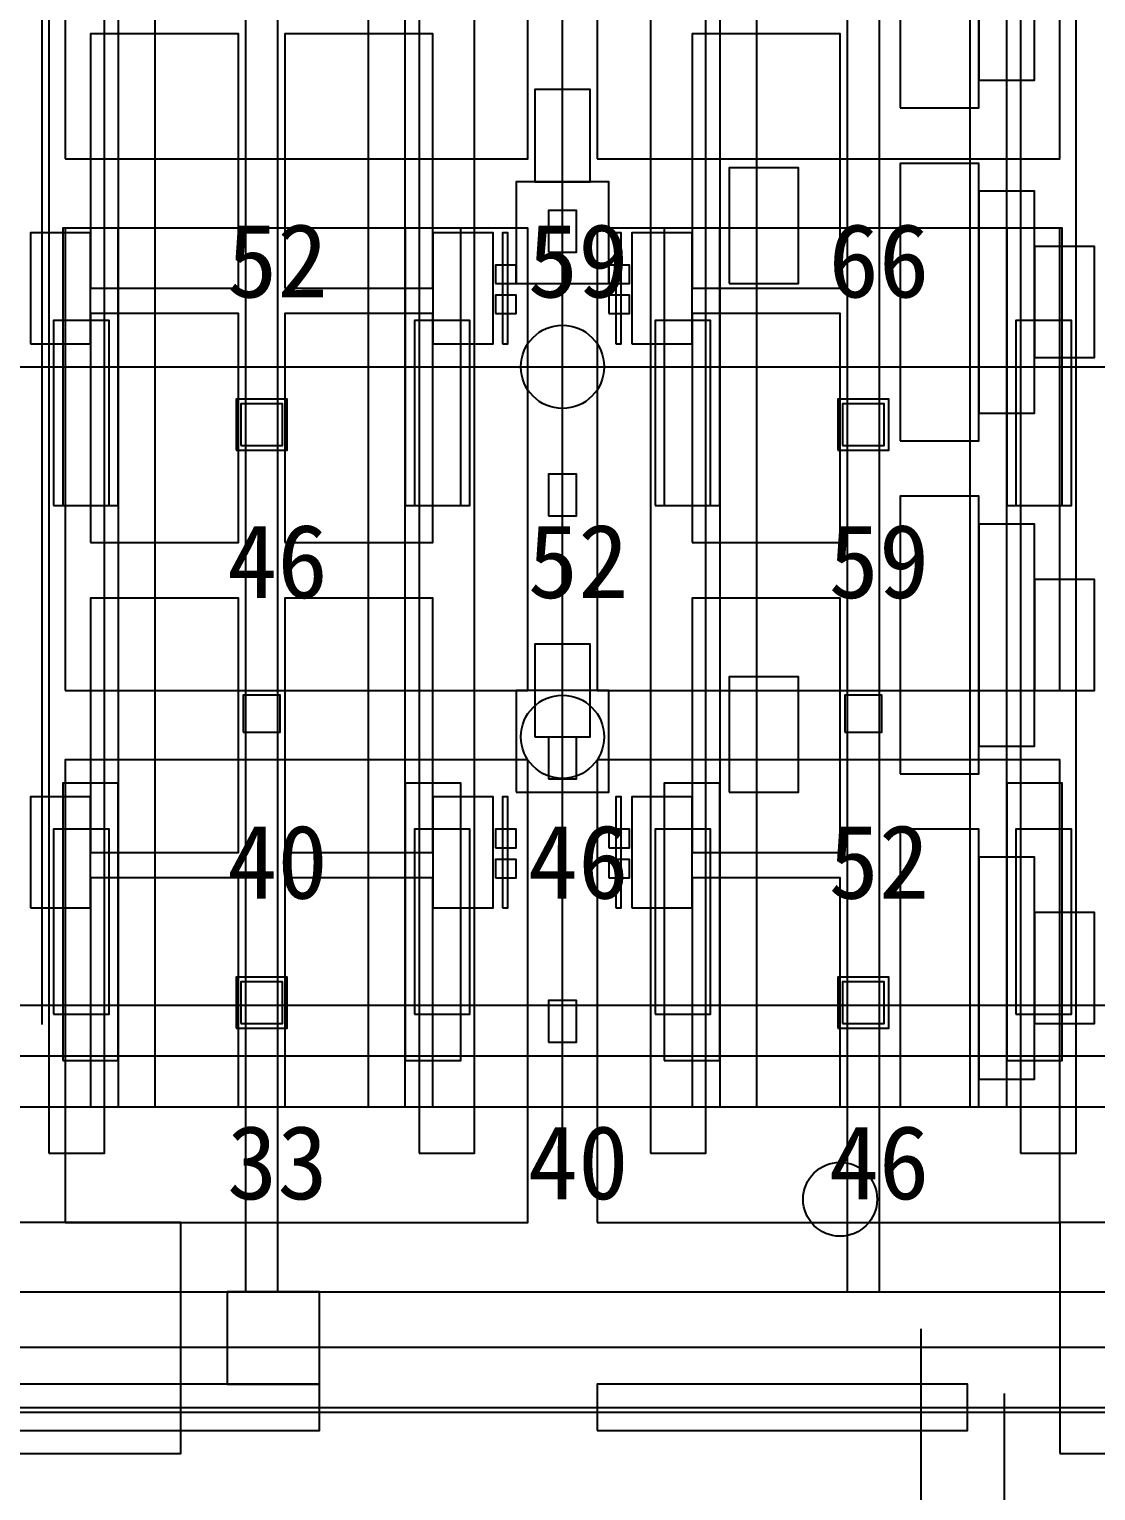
# Model space of a CAD drawing. Header units: metres. Extents: x -1640 to 1560, y -268 to 2338.
# Drawn here: x -142.28 to -119.22, y 1961.7 to 1993.3 of the extents above; entities that cross this region are included whole.
import ezdxf

# ---------------------------------------------------------------- set-up
doc = ezdxf.new("R2010")
doc.units = ezdxf.units.M
for name, color, linetype in [('1F_CHL', 4, 'Continuous'), ('1F_EHS_GAS_DETECTOR', 6, 'Continuous'), ('1F_EHS_SAFETY_SHOWER_EYEWASH_CONCEPT', 3, 'Continuous'), ('1F_PUMP', 2, 'Continuous'), ('1F_SCR', 3, 'Continuous'), ('1F_STRUCT_COLUMN', 8, 'Continuous'), ('1F_ZONE', 3, 'Continuous'), ('2F_CSF_LATERAL_RACK_CONCEPT', 9, 'Continuous'), ('2F_EHS_GAS_DETECTOR', 6, 'Continuous'), ('2F_RFG', 5, 'Continuous'), ('2F_STRUCT_COLUMN', 8, 'Continuous'), ('2F_VMB', 6, 'Continuous'), ('2F_ZONE', 3, 'Continuous'), ('3F_CLEANROOM_OVERHEAD_PIPE_DUCT_CONCEPT', 9, 'Continuous'), ('3F_EHS_EGRESS_DIST_M', 2, 'Continuous'), ('3F_ETCH', 2, 'Continuous'), ('3F_FOUP', 5, 'Continuous'), ('3F_OHT', 9, 'Continuous'), ('3F_OHTV', 1, 'Continuous'), ('3F_PHOTO', 1, 'Continuous'), ('3F_STRUCT_COLUMN', 8, 'Continuous'), ('3F_TBAR', 6, 'Continuous'), ('3F_ZONE', 3, 'Continuous'), ('4F_DCC', 3, 'Continuous'), ('4F_FFU', 1, 'Continuous'), ('4F_STRUCT_PLENUM_TRUSS_CONCEPT', 9, 'Continuous'), ('4F_ZONE', 3, 'Continuous'), ('5F_CHL', 4, 'Continuous'), ('5F_EHS_GAS_DETECTOR', 6, 'Continuous'), ('5F_EHS_SAFETY_SHOWER_EYEWASH_CONCEPT', 3, 'Continuous'), ('5F_PUMP', 2, 'Continuous'), ('5F_SCR', 3, 'Continuous'), ('5F_STRUCT_COLUMN', 8, 'Continuous'), ('5F_ZONE', 3, 'Continuous'), ('6F_CSF_LATERAL_RACK_CONCEPT', 9, 'Continuous'), ('6F_EHS_GAS_DETECTOR', 6, 'Continuous'), ('6F_RFG', 5, 'Continuous'), ('6F_STRUCT_COLUMN', 8, 'Continuous'), ('6F_VMB', 6, 'Continuous'), ('6F_ZONE', 3, 'Continuous'), ('7F_CLEANROOM_OVERHEAD_PIPE_DUCT_CONCEPT', 9, 'Continuous'), ('7F_EHS_EGRESS_DIST_M', 2, 'Continuous'), ('7F_ETCH', 2, 'Continuous'), ('7F_FOUP', 5, 'Continuous'), ('7F_OHT', 9, 'Continuous'), ('7F_OHTV', 1, 'Continuous'), ('7F_PHOTO', 1, 'Continuous'), ('7F_STRUCT_COLUMN', 8, 'Continuous'), ('7F_TBAR', 6, 'Continuous'), ('7F_ZONE', 3, 'Continuous'), ('8F_DCC', 3, 'Continuous'), ('8F_FFU', 1, 'Continuous'), ('8F_STRUCT_PLENUM_TRUSS_CONCEPT', 9, 'Continuous'), ('8F_ZONE', 3, 'Continuous'), ('RF_RSC', 4, 'Continuous'), ('RF_STACK', 2, 'Continuous'), ('UTIL_CHW.R_CONCEPT', 2, 'Continuous'), ('UTIL_CHW.S_CONCEPT', 1, 'Continuous'), ('UTIL_EXH.ACID_CONCEPT', 4, 'Continuous'), ('UTIL_EXH.ALK_CONCEPT', 5, 'Continuous'), ('UTIL_GAS.SPEC_CONCEPT', 3, 'Continuous'), ('UTIL_PCW.R_CONCEPT', 1, 'Continuous'), ('UTIL_WW.AA_CONCEPT', 3, 'Continuous'), ('UTIL_WW.F_CONCEPT', 2, 'Continuous'), ('UTIL_WW.ORG_CONCEPT', 4, 'Continuous')]:
    doc.layers.add(name, color=color, linetype=linetype)

msp = doc.modelspace()

# ---------------------------------------------------------------- linework, layer by layer
at = {"layer": '1F_CHL'}
for points in [[(-127.15, 1987.8), (-125.65, 1987.8), (-125.65, 1990.3), (-127.15, 1990.3)], [(-127.15, 1976.8), (-125.65, 1976.8), (-125.65, 1979.3), (-127.15, 1979.3)]]:
    msp.add_lwpolyline(points, close=True, dxfattribs=at)
at = {"layer": '1F_EHS_GAS_DETECTOR'}
msp.add_circle((-130.75, 1978), 0.9, dxfattribs=at)
at = {"layer": '1F_EHS_SAFETY_SHOWER_EYEWASH_CONCEPT'}
msp.add_circle((-124.75, 1968), 0.8, dxfattribs=at)
at = {"layer": '1F_PUMP'}
for points in [[(-141.75, 1983), (-140.55, 1983), (-140.55, 1987), (-141.75, 1987)], [(-133.95, 1983), (-132.75, 1983), (-132.75, 1987), (-133.95, 1987)], [(-128.75, 1983), (-127.55, 1983), (-127.55, 1987), (-128.75, 1987)], [(-120.95, 1983), (-119.75, 1983), (-119.75, 1987), (-120.95, 1987)], [(-141.75, 1972), (-140.55, 1972), (-140.55, 1976), (-141.75, 1976)], [(-133.95, 1972), (-132.75, 1972), (-132.75, 1976), (-133.95, 1976)], [(-128.75, 1972), (-127.55, 1972), (-127.55, 1976), (-128.75, 1976)], [(-120.95, 1972), (-119.75, 1972), (-119.75, 1976), (-120.95, 1976)]]:
    msp.add_lwpolyline(points, close=True, dxfattribs=at)
at = {"layer": '1F_SCR'}
for points in [[(-131.75, 1987.8), (-129.75, 1987.8), (-129.75, 1990), (-131.75, 1990)], [(-131.75, 1976.8), (-129.75, 1976.8), (-129.75, 1979), (-131.75, 1979)]]:
    msp.add_lwpolyline(points, close=True, dxfattribs=at)
at = {"layer": '1F_STRUCT_COLUMN'}
for points in [[(-137.8, 1984.2), (-136.7, 1984.2), (-136.7, 1985.3), (-137.8, 1985.3)], [(-124.8, 1984.2), (-123.7, 1984.2), (-123.7, 1985.3), (-124.8, 1985.3)], [(-137.8, 1971.7), (-136.7, 1971.7), (-136.7, 1972.8), (-137.8, 1972.8)], [(-124.8, 1971.7), (-123.7, 1971.7), (-123.7, 1972.8), (-124.8, 1972.8)]]:
    msp.add_lwpolyline(points, close=True, dxfattribs=at)
at = {"layer": '1F_ZONE'}
msp.add_lwpolyline([(-223.5, 1966), (1, 1966), (1, 2117), (-223.5, 2117)], close=True, dxfattribs=at)
at = {"layer": '2F_CSF_LATERAL_RACK_CONCEPT'}
for points in [[(-140.35, 1970), (-139.55, 1970), (-139.55, 2113), (-140.35, 2113)], [(-134.95, 1970), (-134.15, 1970), (-134.15, 2113), (-134.95, 2113)], [(-127.35, 1970), (-126.55, 1970), (-126.55, 2113), (-127.35, 2113)], [(-121.95, 1970), (-121.15, 1970), (-121.15, 2113), (-121.95, 2113)]]:
    msp.add_lwpolyline(points, close=True, dxfattribs=at)
at = {"layer": '2F_EHS_GAS_DETECTOR'}
msp.add_circle((-130.75, 1986), 0.9, dxfattribs=at)
at = {"layer": '2F_RFG'}
for points in [[(-141.55, 1983), (-140.35, 1983), (-140.35, 1989), (-141.55, 1989)], [(-134.15, 1983), (-132.95, 1983), (-132.95, 1989), (-134.15, 1989)], [(-128.55, 1983), (-127.35, 1983), (-127.35, 1989), (-128.55, 1989)], [(-121.15, 1983), (-119.95, 1983), (-119.95, 1989), (-121.15, 1989)], [(-141.55, 1971), (-140.35, 1971), (-140.35, 1977), (-141.55, 1977)], [(-134.15, 1971), (-132.95, 1971), (-132.95, 1977), (-134.15, 1977)], [(-128.55, 1971), (-127.35, 1971), (-127.35, 1977), (-128.55, 1977)], [(-121.15, 1971), (-119.95, 1971), (-119.95, 1977), (-121.15, 1977)]]:
    msp.add_lwpolyline(points, close=True, dxfattribs=at)
at = {"layer": '2F_STRUCT_COLUMN'}
for points in [[(-137.7, 1984.3), (-136.8, 1984.3), (-136.8, 1985.2), (-137.7, 1985.2)], [(-124.7, 1984.3), (-123.8, 1984.3), (-123.8, 1985.2), (-124.7, 1985.2)], [(-137.7, 1971.8), (-136.8, 1971.8), (-136.8, 1972.7), (-137.7, 1972.7)], [(-124.7, 1971.8), (-123.8, 1971.8), (-123.8, 1972.7), (-124.7, 1972.7)]]:
    msp.add_lwpolyline(points, close=True, dxfattribs=at)
at = {"layer": '2F_VMB'}
for points in [[(-131.35, 1990), (-130.15, 1990), (-130.15, 1992), (-131.35, 1992)], [(-131.35, 1978), (-130.15, 1978), (-130.15, 1980), (-131.35, 1980)]]:
    msp.add_lwpolyline(points, close=True, dxfattribs=at)
at = {"layer": '2F_ZONE'}
msp.add_lwpolyline([(-223.5, 1966), (1, 1966), (1, 2117), (-223.5, 2117)], close=True, dxfattribs=at)
at = {"layer": '3F_CLEANROOM_OVERHEAD_PIPE_DUCT_CONCEPT'}
for points in [[(-141.85, 1969), (-140.65, 1969), (-140.65, 2114), (-141.85, 2114)], [(-133.85, 1969), (-132.65, 1969), (-132.65, 2114), (-133.85, 2114)], [(-128.85, 1969), (-127.65, 1969), (-127.65, 2114), (-128.85, 2114)], [(-120.85, 1969), (-119.65, 1969), (-119.65, 2114), (-120.85, 2114)]]:
    msp.add_lwpolyline(points, close=True, dxfattribs=at)
at = {"layer": '3F_ETCH'}
for points in [[(-123.45, 1991.6), (-121.75, 1991.6), (-121.75, 1997.6), (-123.45, 1997.6)], [(-121.75, 1992.2), (-120.55, 1992.2), (-120.55, 1997), (-121.75, 1997)], [(-123.45, 1984.4), (-121.75, 1984.4), (-121.75, 1990.4), (-123.45, 1990.4)], [(-121.75, 1985), (-120.55, 1985), (-120.55, 1989.8), (-121.75, 1989.8)], [(-120.55, 1986.2), (-119.25, 1986.2), (-119.25, 1988.6), (-120.55, 1988.6)], [(-123.45, 1977.2), (-121.75, 1977.2), (-121.75, 1983.2), (-123.45, 1983.2)], [(-121.75, 1977.8), (-120.55, 1977.8), (-120.55, 1982.6), (-121.75, 1982.6)], [(-120.55, 1979), (-119.25, 1979), (-119.25, 1981.4), (-120.55, 1981.4)], [(-123.45, 1970), (-121.75, 1970), (-121.75, 1976), (-123.45, 1976)], [(-121.75, 1970.6), (-120.55, 1970.6), (-120.55, 1975.4), (-121.75, 1975.4)], [(-120.55, 1971.8), (-119.25, 1971.8), (-119.25, 1974.2), (-120.55, 1974.2)]]:
    msp.add_lwpolyline(points, close=True, dxfattribs=at)
at = {"layer": '3F_FOUP'}
for points in [[(-132.2, 1987.8), (-131.75, 1987.8), (-131.75, 1988.2), (-132.2, 1988.2)], [(-129.75, 1987.8), (-129.3, 1987.8), (-129.3, 1988.2), (-129.75, 1988.2)], [(-132.2, 1987.15), (-131.75, 1987.15), (-131.75, 1987.55), (-132.2, 1987.55)], [(-129.75, 1987.15), (-129.3, 1987.15), (-129.3, 1987.55), (-129.75, 1987.55)], [(-132.2, 1975.6), (-131.75, 1975.6), (-131.75, 1976), (-132.2, 1976)], [(-129.75, 1975.6), (-129.3, 1975.6), (-129.3, 1976), (-129.75, 1976)], [(-132.2, 1974.95), (-131.75, 1974.95), (-131.75, 1975.35), (-132.2, 1975.35)], [(-129.75, 1974.95), (-129.3, 1974.95), (-129.3, 1975.35), (-129.75, 1975.35)]]:
    msp.add_lwpolyline(points, close=True, dxfattribs=at)
at = {"layer": '3F_OHT'}
msp.add_line((-130.75, 1969), (-130.75, 2037.5), dxfattribs=at)
at = {"layer": '3F_OHTV'}
for points in [[(-131.05, 1988.48), (-130.45, 1988.48), (-130.45, 1989.38), (-131.05, 1989.38)], [(-131.05, 1982.78), (-130.45, 1982.78), (-130.45, 1983.68), (-131.05, 1983.68)], [(-131.05, 1977.09), (-130.45, 1977.09), (-130.45, 1977.99), (-131.05, 1977.99)], [(-131.05, 1971.4), (-130.45, 1971.4), (-130.45, 1972.3), (-131.05, 1972.3)]]:
    msp.add_lwpolyline(points, close=True, dxfattribs=at)
at = {"layer": '3F_PHOTO'}
for points in [[(-140.95, 1987.7), (-137.75, 1987.7), (-137.75, 1993.2), (-140.95, 1993.2)], [(-136.75, 1987.7), (-133.55, 1987.7), (-133.55, 1993.2), (-136.75, 1993.2)], [(-127.95, 1987.7), (-124.75, 1987.7), (-124.75, 1993.2), (-127.95, 1993.2)], [(-142.25, 1986.5), (-140.95, 1986.5), (-140.95, 1988.9), (-142.25, 1988.9)], [(-133.55, 1986.5), (-132.25, 1986.5), (-132.25, 1988.9), (-133.55, 1988.9)], [(-129.25, 1986.5), (-127.95, 1986.5), (-127.95, 1988.9), (-129.25, 1988.9)], [(-140.95, 1982.2), (-137.75, 1982.2), (-137.75, 1987.15), (-140.95, 1987.15)], [(-136.75, 1982.2), (-133.55, 1982.2), (-133.55, 1987.15), (-136.75, 1987.15)], [(-127.95, 1982.2), (-124.75, 1982.2), (-124.75, 1987.15), (-127.95, 1987.15)], [(-140.95, 1975.5), (-137.75, 1975.5), (-137.75, 1981), (-140.95, 1981)], [(-136.75, 1975.5), (-133.55, 1975.5), (-133.55, 1981), (-136.75, 1981)], [(-127.95, 1975.5), (-124.75, 1975.5), (-124.75, 1981), (-127.95, 1981)], [(-142.25, 1974.3), (-140.95, 1974.3), (-140.95, 1976.7), (-142.25, 1976.7)], [(-133.55, 1974.3), (-132.25, 1974.3), (-132.25, 1976.7), (-133.55, 1976.7)], [(-129.25, 1974.3), (-127.95, 1974.3), (-127.95, 1976.7), (-129.25, 1976.7)], [(-140.95, 1970), (-137.75, 1970), (-137.75, 1974.95), (-140.95, 1974.95)], [(-136.75, 1970), (-133.55, 1970), (-133.55, 1974.95), (-136.75, 1974.95)], [(-127.95, 1970), (-124.75, 1970), (-124.75, 1974.95), (-127.95, 1974.95)]]:
    msp.add_lwpolyline(points, close=True, dxfattribs=at)
at = {"layer": '3F_STRUCT_COLUMN'}
for points in [[(-137.65, 1978.1), (-136.85, 1978.1), (-136.85, 1978.9), (-137.65, 1978.9)], [(-124.65, 1978.1), (-123.85, 1978.1), (-123.85, 1978.9), (-124.65, 1978.9)]]:
    msp.add_lwpolyline(points, close=True, dxfattribs=at)
at = {"layer": '3F_TBAR'}
for points in [[(-132.05, 1986.5), (-131.93, 1986.5), (-131.93, 1988.9), (-132.05, 1988.9)], [(-129.6, 1986.5), (-129.48, 1986.5), (-129.48, 1988.9), (-129.6, 1988.9)], [(-132.05, 1974.3), (-131.93, 1974.3), (-131.93, 1976.7), (-132.05, 1976.7)], [(-129.6, 1974.3), (-129.48, 1974.3), (-129.48, 1976.7), (-129.6, 1976.7)]]:
    msp.add_lwpolyline(points, close=True, dxfattribs=at)
at = {"layer": '3F_ZONE'}
msp.add_lwpolyline([(-223.5, 1966), (1, 1966), (1, 2117), (-223.5, 2117)], close=True, dxfattribs=at)
at = {"layer": '4F_DCC'}
for points in [[(-144, 1963), (-136, 1963), (-136, 1964), (-144, 1964)], [(-130, 1963), (-122, 1963), (-122, 1964), (-130, 1964)]]:
    msp.add_lwpolyline(points, close=True, dxfattribs=at)
at = {"layer": '4F_FFU'}
for points in [[(-141.5, 1990.5), (-131.5, 1990.5), (-131.5, 2000.5), (-141.5, 2000.5)], [(-130, 1990.5), (-120, 1990.5), (-120, 2000.5), (-130, 2000.5)], [(-141.5, 1979), (-131.5, 1979), (-131.5, 1989), (-141.5, 1989)], [(-130, 1979), (-120, 1979), (-120, 1989), (-130, 1989)], [(-141.5, 1967.5), (-131.5, 1967.5), (-131.5, 1977.5), (-141.5, 1977.5)], [(-130, 1967.5), (-120, 1967.5), (-120, 1977.5), (-130, 1977.5)]]:
    msp.add_lwpolyline(points, close=True, dxfattribs=at)
at = {"layer": '4F_STRUCT_PLENUM_TRUSS_CONCEPT'}
for points in [[(-137.6, 1966), (-136.9, 1966), (-136.9, 2117), (-137.6, 2117)], [(-124.6, 1966), (-123.9, 1966), (-123.9, 2117), (-124.6, 2117)]]:
    msp.add_lwpolyline(points, close=True, dxfattribs=at)
at = {"layer": '4F_ZONE'}
msp.add_lwpolyline([(-223.5, 1966), (1, 1966), (1, 2117), (-223.5, 2117)], close=True, dxfattribs=at)
at = {"layer": '5F_CHL'}
for points in [[(-127.15, 1987.8), (-125.65, 1987.8), (-125.65, 1990.3), (-127.15, 1990.3)], [(-127.15, 1976.8), (-125.65, 1976.8), (-125.65, 1979.3), (-127.15, 1979.3)]]:
    msp.add_lwpolyline(points, close=True, dxfattribs=at)
at = {"layer": '5F_EHS_GAS_DETECTOR'}
msp.add_circle((-130.75, 1978), 0.9, dxfattribs=at)
at = {"layer": '5F_EHS_SAFETY_SHOWER_EYEWASH_CONCEPT'}
msp.add_circle((-124.75, 1968), 0.8, dxfattribs=at)
at = {"layer": '5F_PUMP'}
for points in [[(-141.75, 1983), (-140.55, 1983), (-140.55, 1987), (-141.75, 1987)], [(-133.95, 1983), (-132.75, 1983), (-132.75, 1987), (-133.95, 1987)], [(-128.75, 1983), (-127.55, 1983), (-127.55, 1987), (-128.75, 1987)], [(-120.95, 1983), (-119.75, 1983), (-119.75, 1987), (-120.95, 1987)], [(-141.75, 1972), (-140.55, 1972), (-140.55, 1976), (-141.75, 1976)], [(-133.95, 1972), (-132.75, 1972), (-132.75, 1976), (-133.95, 1976)], [(-128.75, 1972), (-127.55, 1972), (-127.55, 1976), (-128.75, 1976)], [(-120.95, 1972), (-119.75, 1972), (-119.75, 1976), (-120.95, 1976)]]:
    msp.add_lwpolyline(points, close=True, dxfattribs=at)
at = {"layer": '5F_SCR'}
for points in [[(-131.75, 1987.8), (-129.75, 1987.8), (-129.75, 1990), (-131.75, 1990)], [(-131.75, 1976.8), (-129.75, 1976.8), (-129.75, 1979), (-131.75, 1979)]]:
    msp.add_lwpolyline(points, close=True, dxfattribs=at)
at = {"layer": '5F_STRUCT_COLUMN'}
for points in [[(-137.8, 1984.2), (-136.7, 1984.2), (-136.7, 1985.3), (-137.8, 1985.3)], [(-124.8, 1984.2), (-123.7, 1984.2), (-123.7, 1985.3), (-124.8, 1985.3)], [(-137.8, 1971.7), (-136.7, 1971.7), (-136.7, 1972.8), (-137.8, 1972.8)], [(-124.8, 1971.7), (-123.7, 1971.7), (-123.7, 1972.8), (-124.8, 1972.8)]]:
    msp.add_lwpolyline(points, close=True, dxfattribs=at)
at = {"layer": '5F_ZONE'}
msp.add_lwpolyline([(-223.5, 1966), (1, 1966), (1, 2117), (-223.5, 2117)], close=True, dxfattribs=at)
at = {"layer": '6F_CSF_LATERAL_RACK_CONCEPT'}
for points in [[(-140.35, 1970), (-139.55, 1970), (-139.55, 2113), (-140.35, 2113)], [(-134.95, 1970), (-134.15, 1970), (-134.15, 2113), (-134.95, 2113)], [(-127.35, 1970), (-126.55, 1970), (-126.55, 2113), (-127.35, 2113)], [(-121.95, 1970), (-121.15, 1970), (-121.15, 2113), (-121.95, 2113)]]:
    msp.add_lwpolyline(points, close=True, dxfattribs=at)
at = {"layer": '6F_EHS_GAS_DETECTOR'}
msp.add_circle((-130.75, 1986), 0.9, dxfattribs=at)
at = {"layer": '6F_RFG'}
for points in [[(-141.55, 1983), (-140.35, 1983), (-140.35, 1989), (-141.55, 1989)], [(-134.15, 1983), (-132.95, 1983), (-132.95, 1989), (-134.15, 1989)], [(-128.55, 1983), (-127.35, 1983), (-127.35, 1989), (-128.55, 1989)], [(-121.15, 1983), (-119.95, 1983), (-119.95, 1989), (-121.15, 1989)], [(-141.55, 1971), (-140.35, 1971), (-140.35, 1977), (-141.55, 1977)], [(-134.15, 1971), (-132.95, 1971), (-132.95, 1977), (-134.15, 1977)], [(-128.55, 1971), (-127.35, 1971), (-127.35, 1977), (-128.55, 1977)], [(-121.15, 1971), (-119.95, 1971), (-119.95, 1977), (-121.15, 1977)]]:
    msp.add_lwpolyline(points, close=True, dxfattribs=at)
at = {"layer": '6F_STRUCT_COLUMN'}
for points in [[(-137.7, 1984.3), (-136.8, 1984.3), (-136.8, 1985.2), (-137.7, 1985.2)], [(-124.7, 1984.3), (-123.8, 1984.3), (-123.8, 1985.2), (-124.7, 1985.2)], [(-137.7, 1971.8), (-136.8, 1971.8), (-136.8, 1972.7), (-137.7, 1972.7)], [(-124.7, 1971.8), (-123.8, 1971.8), (-123.8, 1972.7), (-124.7, 1972.7)]]:
    msp.add_lwpolyline(points, close=True, dxfattribs=at)
at = {"layer": '6F_VMB'}
for points in [[(-131.35, 1990), (-130.15, 1990), (-130.15, 1992), (-131.35, 1992)], [(-131.35, 1978), (-130.15, 1978), (-130.15, 1980), (-131.35, 1980)]]:
    msp.add_lwpolyline(points, close=True, dxfattribs=at)
at = {"layer": '6F_ZONE'}
msp.add_lwpolyline([(-223.5, 1966), (1, 1966), (1, 2117), (-223.5, 2117)], close=True, dxfattribs=at)
at = {"layer": '7F_CLEANROOM_OVERHEAD_PIPE_DUCT_CONCEPT'}
for points in [[(-141.85, 1969), (-140.65, 1969), (-140.65, 2114), (-141.85, 2114)], [(-133.85, 1969), (-132.65, 1969), (-132.65, 2114), (-133.85, 2114)], [(-128.85, 1969), (-127.65, 1969), (-127.65, 2114), (-128.85, 2114)], [(-120.85, 1969), (-119.65, 1969), (-119.65, 2114), (-120.85, 2114)]]:
    msp.add_lwpolyline(points, close=True, dxfattribs=at)
at = {"layer": '7F_ETCH'}
for points in [[(-123.45, 1991.6), (-121.75, 1991.6), (-121.75, 1997.6), (-123.45, 1997.6)], [(-121.75, 1992.2), (-120.55, 1992.2), (-120.55, 1997), (-121.75, 1997)], [(-123.45, 1984.4), (-121.75, 1984.4), (-121.75, 1990.4), (-123.45, 1990.4)], [(-121.75, 1985), (-120.55, 1985), (-120.55, 1989.8), (-121.75, 1989.8)], [(-120.55, 1986.2), (-119.25, 1986.2), (-119.25, 1988.6), (-120.55, 1988.6)], [(-123.45, 1977.2), (-121.75, 1977.2), (-121.75, 1983.2), (-123.45, 1983.2)], [(-121.75, 1977.8), (-120.55, 1977.8), (-120.55, 1982.6), (-121.75, 1982.6)], [(-120.55, 1979), (-119.25, 1979), (-119.25, 1981.4), (-120.55, 1981.4)], [(-123.45, 1970), (-121.75, 1970), (-121.75, 1976), (-123.45, 1976)], [(-121.75, 1970.6), (-120.55, 1970.6), (-120.55, 1975.4), (-121.75, 1975.4)], [(-120.55, 1971.8), (-119.25, 1971.8), (-119.25, 1974.2), (-120.55, 1974.2)]]:
    msp.add_lwpolyline(points, close=True, dxfattribs=at)
at = {"layer": '7F_FOUP'}
for points in [[(-132.2, 1987.8), (-131.75, 1987.8), (-131.75, 1988.2), (-132.2, 1988.2)], [(-129.75, 1987.8), (-129.3, 1987.8), (-129.3, 1988.2), (-129.75, 1988.2)], [(-132.2, 1987.15), (-131.75, 1987.15), (-131.75, 1987.55), (-132.2, 1987.55)], [(-129.75, 1987.15), (-129.3, 1987.15), (-129.3, 1987.55), (-129.75, 1987.55)], [(-132.2, 1975.6), (-131.75, 1975.6), (-131.75, 1976), (-132.2, 1976)], [(-129.75, 1975.6), (-129.3, 1975.6), (-129.3, 1976), (-129.75, 1976)], [(-132.2, 1974.95), (-131.75, 1974.95), (-131.75, 1975.35), (-132.2, 1975.35)], [(-129.75, 1974.95), (-129.3, 1974.95), (-129.3, 1975.35), (-129.75, 1975.35)]]:
    msp.add_lwpolyline(points, close=True, dxfattribs=at)
at = {"layer": '7F_OHT'}
msp.add_line((-130.75, 1969), (-130.75, 2037.5), dxfattribs=at)
at = {"layer": '7F_OHTV'}
for points in [[(-131.05, 1988.48), (-130.45, 1988.48), (-130.45, 1989.38), (-131.05, 1989.38)], [(-131.05, 1982.78), (-130.45, 1982.78), (-130.45, 1983.68), (-131.05, 1983.68)], [(-131.05, 1977.09), (-130.45, 1977.09), (-130.45, 1977.99), (-131.05, 1977.99)], [(-131.05, 1971.4), (-130.45, 1971.4), (-130.45, 1972.3), (-131.05, 1972.3)]]:
    msp.add_lwpolyline(points, close=True, dxfattribs=at)
at = {"layer": '7F_PHOTO'}
for points in [[(-140.95, 1987.7), (-137.75, 1987.7), (-137.75, 1993.2), (-140.95, 1993.2)], [(-136.75, 1987.7), (-133.55, 1987.7), (-133.55, 1993.2), (-136.75, 1993.2)], [(-127.95, 1987.7), (-124.75, 1987.7), (-124.75, 1993.2), (-127.95, 1993.2)], [(-142.25, 1986.5), (-140.95, 1986.5), (-140.95, 1988.9), (-142.25, 1988.9)], [(-133.55, 1986.5), (-132.25, 1986.5), (-132.25, 1988.9), (-133.55, 1988.9)], [(-129.25, 1986.5), (-127.95, 1986.5), (-127.95, 1988.9), (-129.25, 1988.9)], [(-140.95, 1982.2), (-137.75, 1982.2), (-137.75, 1987.15), (-140.95, 1987.15)], [(-136.75, 1982.2), (-133.55, 1982.2), (-133.55, 1987.15), (-136.75, 1987.15)], [(-127.95, 1982.2), (-124.75, 1982.2), (-124.75, 1987.15), (-127.95, 1987.15)], [(-140.95, 1975.5), (-137.75, 1975.5), (-137.75, 1981), (-140.95, 1981)], [(-136.75, 1975.5), (-133.55, 1975.5), (-133.55, 1981), (-136.75, 1981)], [(-127.95, 1975.5), (-124.75, 1975.5), (-124.75, 1981), (-127.95, 1981)], [(-142.25, 1974.3), (-140.95, 1974.3), (-140.95, 1976.7), (-142.25, 1976.7)], [(-133.55, 1974.3), (-132.25, 1974.3), (-132.25, 1976.7), (-133.55, 1976.7)], [(-129.25, 1974.3), (-127.95, 1974.3), (-127.95, 1976.7), (-129.25, 1976.7)], [(-140.95, 1970), (-137.75, 1970), (-137.75, 1974.95), (-140.95, 1974.95)], [(-136.75, 1970), (-133.55, 1970), (-133.55, 1974.95), (-136.75, 1974.95)], [(-127.95, 1970), (-124.75, 1970), (-124.75, 1974.95), (-127.95, 1974.95)]]:
    msp.add_lwpolyline(points, close=True, dxfattribs=at)
at = {"layer": '7F_STRUCT_COLUMN'}
for points in [[(-137.65, 1978.1), (-136.85, 1978.1), (-136.85, 1978.9), (-137.65, 1978.9)], [(-124.65, 1978.1), (-123.85, 1978.1), (-123.85, 1978.9), (-124.65, 1978.9)]]:
    msp.add_lwpolyline(points, close=True, dxfattribs=at)
at = {"layer": '7F_TBAR'}
for points in [[(-132.05, 1986.5), (-131.93, 1986.5), (-131.93, 1988.9), (-132.05, 1988.9)], [(-129.6, 1986.5), (-129.48, 1986.5), (-129.48, 1988.9), (-129.6, 1988.9)], [(-132.05, 1974.3), (-131.93, 1974.3), (-131.93, 1976.7), (-132.05, 1976.7)], [(-129.6, 1974.3), (-129.48, 1974.3), (-129.48, 1976.7), (-129.6, 1976.7)]]:
    msp.add_lwpolyline(points, close=True, dxfattribs=at)
at = {"layer": '7F_ZONE'}
msp.add_lwpolyline([(-223.5, 1966), (1, 1966), (1, 2117), (-223.5, 2117)], close=True, dxfattribs=at)
at = {"layer": '8F_DCC'}
for points in [[(-144, 1963), (-136, 1963), (-136, 1964), (-144, 1964)], [(-130, 1963), (-122, 1963), (-122, 1964), (-130, 1964)]]:
    msp.add_lwpolyline(points, close=True, dxfattribs=at)
at = {"layer": '8F_FFU'}
for points in [[(-141.5, 1990.5), (-131.5, 1990.5), (-131.5, 2000.5), (-141.5, 2000.5)], [(-130, 1990.5), (-120, 1990.5), (-120, 2000.5), (-130, 2000.5)], [(-141.5, 1979), (-131.5, 1979), (-131.5, 1989), (-141.5, 1989)], [(-130, 1979), (-120, 1979), (-120, 1989), (-130, 1989)], [(-141.5, 1967.5), (-131.5, 1967.5), (-131.5, 1977.5), (-141.5, 1977.5)], [(-130, 1967.5), (-120, 1967.5), (-120, 1977.5), (-130, 1977.5)]]:
    msp.add_lwpolyline(points, close=True, dxfattribs=at)
at = {"layer": '8F_STRUCT_PLENUM_TRUSS_CONCEPT'}
for points in [[(-137.6, 1966), (-136.9, 1966), (-136.9, 2117), (-137.6, 2117)], [(-124.6, 1966), (-123.9, 1966), (-123.9, 2117), (-124.6, 2117)]]:
    msp.add_lwpolyline(points, close=True, dxfattribs=at)
at = {"layer": '8F_ZONE'}
msp.add_lwpolyline([(-223.5, 1966), (1, 1966), (1, 2117), (-223.5, 2117)], close=True, dxfattribs=at)
at = {"layer": 'RF_RSC'}
for points in [[(-146, 1962.5), (-139, 1962.5), (-139, 1967.5), (-146, 1967.5)], [(-120, 1962.5), (-113, 1962.5), (-113, 1967.5), (-120, 1967.5)]]:
    msp.add_lwpolyline(points, close=True, dxfattribs=at)
at = {"layer": 'RF_STACK'}
msp.add_lwpolyline([(-138, 1964), (-136, 1964), (-136, 1966), (-138, 1966)], close=True, dxfattribs=at)
at = {"layer": 'UTIL_CHW.R_CONCEPT'}
msp.add_line((-467.2, 1964.8), (-1.2, 1964.8), dxfattribs=at)
msp.add_line((-467.2, 1964.8), (-1.2, 1964.8), dxfattribs=at)
at = {"layer": 'UTIL_CHW.S_CONCEPT'}
msp.add_line((-468.5, 1963.5), (-2.5, 1963.5), dxfattribs=at)
msp.add_line((-468.5, 1963.5), (-2.5, 1963.5), dxfattribs=at)
at = {"layer": 'UTIL_EXH.ACID_CONCEPT'}
for p, q in [((-123, 1948.6), (-123, 1965.2)), ((-123, 1948.6), (-123, 1965.2)), ((-470.4, 1964.8), (-0.6, 1964.8)), ((-470.4, 1964.8), (-0.6, 1964.8))]:
    msp.add_line(p, q, dxfattribs=at)
at = {"layer": 'UTIL_EXH.ALK_CONCEPT'}
for p, q in [((-121.2, 1950.76), (-121.2, 1963.8)), ((-121.2, 1950.76), (-121.2, 1963.8)), ((-470.4, 1963.4), (-0.6, 1963.4)), ((-470.4, 1963.4), (-0.6, 1963.4))]:
    msp.add_line(p, q, dxfattribs=at)
at = {"layer": 'UTIL_GAS.SPEC_CONCEPT'}
msp.add_line((-466.3, 1986), (-2.7, 1986), dxfattribs=at)
msp.add_line((-466.3, 1986), (-2.7, 1986), dxfattribs=at)
at = {"layer": 'UTIL_PCW.R_CONCEPT'}
msp.add_line((-141.995, 1971.78), (-141.995, 2111.23), dxfattribs=at)
msp.add_line((-141.995, 1971.78), (-141.995, 2111.23), dxfattribs=at)
at = {"layer": 'UTIL_WW.AA_CONCEPT'}
msp.add_line((-468.3, 1971.1), (-2.7, 1971.1), dxfattribs=at)
at = {"layer": 'UTIL_WW.F_CONCEPT'}
msp.add_line((-468.3, 1970), (-2.7, 1970), dxfattribs=at)
at = {"layer": 'UTIL_WW.ORG_CONCEPT'}
msp.add_line((-468.3, 1972.2), (-2.7, 1972.2), dxfattribs=at)

# ---------------------------------------------------------------- texts
at = {"layer": '3F_EHS_EGRESS_DIST_M'}
for s, p in [('52', (-138, 1987.5)), ('59', (-131.5, 1987.5)), ('66', (-125, 1987.5)), ('46', (-138, 1981)), ('52', (-131.5, 1981)), ('59', (-125, 1981)), ('40', (-138, 1974.5)), ('46', (-131.5, 1974.5)), ('52', (-125, 1974.5)), ('33', (-138, 1968)), ('40', (-131.5, 1968)), ('46', (-125, 1968))]:
    msp.add_text(s, height=1.6, dxfattribs=at).set_placement(p)
at = {"layer": '7F_EHS_EGRESS_DIST_M'}
for s, p in [('52', (-138, 1987.5)), ('59', (-131.5, 1987.5)), ('66', (-125, 1987.5)), ('46', (-138, 1981)), ('52', (-131.5, 1981)), ('59', (-125, 1981)), ('40', (-138, 1974.5)), ('46', (-131.5, 1974.5)), ('52', (-125, 1974.5)), ('33', (-138, 1968)), ('40', (-131.5, 1968)), ('46', (-125, 1968))]:
    msp.add_text(s, height=1.6, dxfattribs=at).set_placement(p)

doc.saveas('drawing.dxf')
